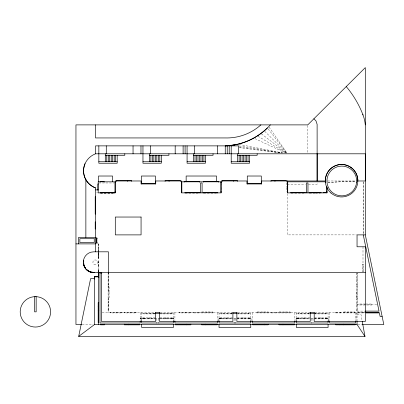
<?xml version="1.0" encoding="UTF-8"?>
<svg xmlns="http://www.w3.org/2000/svg" width="404" height="404" viewBox="0 0 404 404"><rect width="100%" height="100%" fill="white"/><g stroke="black" fill="none" stroke-linecap="round" stroke-linejoin="round"><path stroke-width="0.3" stroke-dasharray="2.02 1.52" d="M287.396 193.612L287.396 234.886L356.419 234.886M327.967 182.35L355.863 181.063M327.967 182.416L355.863 181.128M327.684 180.977L355.919 180.977M98.798 182.962L114.069 182.962M287.396 184.229L305.368 184.229M308.464 184.229L317.14 184.229L317.14 182.603M96.601 192.875L97.657 192.875M100.586 193.506L107.01 193.506M107.812 193.506L113.438 193.506M100.571 193.536L106.999 193.536M107.802 193.536L113.423 193.536M185.305 193.536L191.728 193.536M192.531 193.536L198.157 193.536M203.727 193.536L210.156 193.536M210.959 193.536L216.579 193.536M291.183 193.536L297.612 193.536M298.415 193.536L304.035 193.536M309.54 193.536L314.827 193.536M315.489 193.536L320.114 193.536M97.329 243.809L98.515 243.809L98.515 271.872M98.192 244.991L98.844 244.991M98.192 249.238L98.844 249.238M98.369 250.753L98.743 250.753M98.369 258.015L98.743 258.015M98.192 262.176L98.844 262.176M362.671 264.549L363.322 264.549M98.192 266.423L98.844 266.423M98.369 269.726L98.743 269.726M98.51 271.634L98.621 269.726L98.571 271.634M363.322 271.634L362.671 271.634L362.671 264.155L363.322 264.155L363.322 272.028M108.105 273.74L108.757 273.74M356.722 273.74L357.373 273.74M108.434 279.134L108.757 279.134M356.722 279.134L357.045 279.134M108.434 279.462L108.757 279.462M356.722 279.462L357.045 279.462M108.105 284.855L108.757 284.855M356.722 284.855L357.373 284.855M108.434 285.906L108.105 285.906L108.105 298.137L108.434 298.137M357.045 285.906L357.373 285.906L357.373 298.137L357.045 298.137M108.105 286.244L108.767 286.244L108.767 292.36L109.095 292.36L109.095 297.793L108.105 297.793M357.373 286.244L356.389 286.244L356.712 297.793L357.373 297.793M108.767 286.926L109.095 286.926L109.095 291.683L108.767 291.683M356.712 292.36L356.389 292.36L356.389 297.117L356.712 297.117M356.722 299.111L357.373 299.111M108.105 299.248L108.757 299.248M365.292 304.01L359.358 304.01L359.358 304.995M365.62 304.01L371.549 304.01L371.549 304.995M356.722 304.505L357.045 304.505M108.434 304.646L108.757 304.646M357.045 304.672L377.684 304.672M356.722 304.833L357.045 304.833M108.434 304.969L108.757 304.969M356.722 310.227L357.373 310.227M108.105 310.363L108.757 310.363M357.045 311.115L364.58 311.115M201.485 312.277L212.772 312.277M257.005 312.277L268.291 312.277M278.816 312.277L290.102 312.277M343.471 312.277L354.757 312.277M102.121 312.6L155.57 312.6M160.166 312.6L232.28 312.6M237.688 312.6L310.237 312.6M314.832 312.6L365.302 312.6M356.722 313.236L357.045 313.236M141.693 313.595L154.757 313.595M160.353 313.595L173.417 313.595M219.024 313.595L232.088 313.595M237.688 313.595L250.753 313.595M296.359 313.595L309.424 313.595M315.019 313.595L328.083 313.595M357.045 314.585L361.014 314.585L362.115 320.645M155.267 317.887L142.688 317.887L142.688 318.877M159.843 317.887L172.377 317.887L172.377 318.877M232.598 317.887L220.023 317.887L220.023 318.877M237.178 317.887L249.712 317.887L249.712 318.877M309.863 317.887L297.359 317.887L297.359 318.877M314.509 317.887L327.048 317.887L327.048 318.877M143.981 318.226L155.267 318.226M159.843 318.226L171.129 318.226M173.417 318.226L171.437 318.226L171.437 318.877M219.024 318.226L221.008 318.226L221.008 318.877M221.311 318.226L232.598 318.226M237.178 318.226L248.465 318.226M250.753 318.226L248.768 318.226L248.768 318.877M296.359 318.226L298.339 318.226L298.339 318.877M298.647 318.226L309.307 318.226M314.509 318.226L325.796 318.226M328.083 318.226L326.104 318.226L326.104 318.877M140.37 318.549L173.745 318.549L173.745 320.928M155.57 318.877L140.37 318.877L140.37 318.226L143.673 318.226L143.673 318.877M159.54 318.877L173.745 318.877M218.7 318.877L232.906 318.877M236.87 318.877L251.076 318.877M296.031 318.877L310.237 318.877M314.206 318.877L328.412 318.877M82.153 324.498L92.986 324.498M357.934 324.498L362.353 324.498M239.259 147.662L281.144 153.005M239.254 146.975L281.841 153.015M239.274 145.935L282.462 152.995M239.138 144.42L283.068 152.959M254.894 138.597L285.684 153.005M257.949 136.209L286.325 153.167M261.423 133.855L286.396 153.035M264.706 131.265L286.507 152.919M268.185 128.952L286.628 152.808M269.099 127.083L286.694 152.778M371.882 304.672L371.882 304.995L359.03 304.995L359.03 304.672M363.519 312.277L363.519 312.928M362.994 246.783L362.994 272.028M358.343 312.277L358.343 312.928M357.045 273.311L357.045 320.781M356.722 312.6L356.722 320.544M355.56 312.6L355.56 320.564M355.066 312.6L355.066 312.928L343.168 312.928L343.168 312.6M354.757 312.928L354.757 311.939L349.268 311.939L349.268 312.267M348.965 312.267L348.965 311.939L343.471 311.939L343.471 312.928M340.794 312.277L340.794 312.928M335.628 312.277L335.628 312.928M329.573 312.6L329.573 320.564M328.412 320.928L328.412 318.549L296.031 318.549L296.031 320.928M328.083 312.6L328.083 320.928M327.891 318.226L327.891 318.877M327.386 318.549L327.386 318.877M326.296 318.226L326.296 318.877M325.796 317.887L325.796 318.877M325.553 313.267L325.553 313.918M320.963 317.887L320.963 318.216M320.625 317.887L320.625 318.216M320.306 317.887L320.306 318.216M319.998 317.887L319.998 318.216M315.731 313.267L315.731 313.918M312.964 318.549L312.964 322.185M311.479 318.549L311.479 323.397M308.696 313.267L308.696 313.918M307.757 125.513L307.757 153.177M304.444 317.887L304.444 318.216M304.136 317.887L304.136 318.216M303.778 317.887L303.778 318.216M303.439 317.887L303.439 318.216M298.874 313.267L298.874 313.918M298.647 317.887L298.647 318.877M298.147 318.226L298.147 318.877M297.021 318.549L297.021 318.877M296.551 318.226L296.551 318.877M296.359 312.6L296.359 320.928M294.87 312.6L294.87 320.564M290.41 312.6L290.41 312.928L278.513 312.928L278.513 312.6M290.102 312.928L290.102 311.939L284.613 311.939L284.613 312.267M286.734 182.724L286.734 187.062M286.734 187.607L286.734 191.4M284.31 312.267L284.31 311.939L278.816 311.939L278.816 312.928M276.139 312.277L276.139 312.928M270.973 312.277L270.973 312.928M268.599 312.6L268.599 312.928L256.702 312.928L256.702 312.6M268.291 312.928L268.291 311.939L262.802 311.939L262.802 312.267M262.494 312.267L262.494 311.939L257.005 311.939L257.005 312.928M252.237 312.6L252.237 320.564M251.076 320.928L251.076 318.549L218.7 318.549L218.7 320.928M250.753 312.6L250.753 320.928M250.556 318.226L250.556 318.877M250.051 318.549L250.051 318.877M248.965 318.226L248.965 318.877M248.465 317.887L248.465 318.877M248.228 313.267L248.228 313.918M243.632 317.887L243.632 318.216M243.294 317.887L243.294 318.216M242.971 317.887L242.971 318.216M242.668 317.887L242.668 318.216M238.405 313.267L238.405 313.918M235.633 318.549L235.633 323.397M234.143 318.549L234.143 323.397M231.371 313.267L231.371 313.918M227.109 317.887L227.109 318.216M226.806 317.887L226.806 318.216M226.447 317.887L226.447 318.216M226.109 317.887L226.109 318.216M221.831 183.27L221.831 187.062M221.831 187.607L221.831 191.94M221.549 313.267L221.549 313.918M221.311 317.887L221.311 318.877M220.811 318.226L220.811 318.877M219.685 318.549L219.685 318.877M219.221 318.226L219.221 318.877M219.024 312.6L219.024 320.928M217.539 312.6L217.539 320.564M213.075 312.6L213.075 312.928L201.177 312.928L201.177 312.6M212.772 312.928L212.772 311.939L207.282 311.939L207.282 312.267M206.974 312.267L206.974 311.939L201.485 311.939L201.485 312.928M198.803 312.277L198.803 312.928M193.637 312.277L193.637 312.928M190.875 312.277L190.875 312.928M185.476 312.277L185.476 312.6M185.153 312.277L185.153 312.6M179.755 312.277L179.755 312.928M174.907 312.6L174.907 320.564M173.417 312.6L173.417 320.928M173.225 318.226L173.225 318.877M172.715 318.549L172.715 318.877M171.629 318.226L171.629 318.877M171.129 317.887L171.129 318.877M170.892 313.267L170.892 313.918M166.297 317.887L166.297 318.216M165.958 317.887L165.958 318.216M165.64 317.887L165.64 318.216M165.332 317.887L165.332 318.216M161.07 313.267L161.07 313.918M158.297 318.549L158.297 323.397M156.813 318.549L156.813 323.397M154.04 313.267L154.04 313.918M149.773 317.887L149.773 318.216M149.47 317.887L149.47 318.216M149.111 317.887L149.111 318.216M148.773 317.887L148.773 318.216M144.213 313.267L144.213 313.918M143.981 317.887L143.981 318.877M143.349 318.226L143.349 318.877M142.354 318.549L142.354 318.877M141.693 312.6L141.693 320.928M141.365 318.549L141.365 320.928M140.693 318.226L140.693 318.877M140.203 312.6L140.203 320.564M135.805 312.277L135.805 312.928M130.406 312.277L130.406 312.6M130.083 312.277L130.083 312.6M124.684 312.277L124.684 312.928M121.922 312.277L121.922 312.928M116.529 312.277L116.529 312.6M116.201 312.277L116.201 312.6M110.807 312.277L110.807 312.928M108.434 272.685L108.434 312.6M98.743 271.872L98.743 269.387L98.369 269.387L98.369 271.872M363.317 181.603L363.317 234.259L363.317 181.603M98.844 244.471L98.192 244.471L98.192 249.758L98.844 249.758L98.844 244.471M98.743 250.419L98.369 250.419L98.369 258.353L98.743 258.353L98.743 250.419M98.844 261.656L98.192 261.656L98.192 266.943L98.844 266.943L98.844 261.656M108.757 273.346L108.105 273.346L108.105 285.244L108.757 285.244L108.757 273.346M357.373 273.346L356.722 273.346L356.722 285.244L357.373 285.244L357.373 273.346M357.373 298.723L356.722 298.723L356.722 310.62L357.373 310.62L357.373 298.723M108.757 298.859L108.105 298.859L108.105 310.757L108.757 310.757L108.757 298.859M122.311 312.277L110.413 312.277L110.413 312.928L122.311 312.928L122.311 312.277M136.193 312.277L124.296 312.277L124.296 312.928L136.193 312.928L136.193 312.277M191.264 312.277L179.366 312.277L179.366 312.928L191.264 312.928L191.264 312.277M199.197 312.277L193.248 312.277L193.248 312.928L199.197 312.928L199.197 312.277M276.528 312.277L270.579 312.277L270.579 312.928L276.528 312.928L276.528 312.277M341.183 312.277L335.234 312.277L335.234 312.928L341.183 312.928L341.183 312.277M364.15 312.277L357.707 312.277L357.707 312.928L364.15 312.928L364.15 312.277M154.581 313.267L143.673 313.267L143.673 313.918L154.581 313.918L154.581 313.267M171.437 313.267L160.529 313.267L160.529 313.918L171.437 313.918L171.437 313.267M231.911 313.267L221.008 313.267L221.008 313.918L231.911 313.918L231.911 313.267M248.768 313.267L237.86 313.267L237.86 313.918L248.768 313.918L248.768 313.267M309.242 313.267L298.334 313.267L298.334 313.918L309.242 313.918L309.242 313.267M326.094 313.267L315.191 313.267L315.191 313.918L326.094 313.918L326.094 313.267M98.621 258.015L98.621 251.359L98.571 258.015M94.056 264.256A2.313 2.313 0 0 0 97.526 262.252A2.313 2.313 0 0 0 94.056 260.247A2.313 2.313 0 0 0 94.056 264.256"/><path stroke-width="0.61" d="M317.14 153.803L317.14 180.977L317.115 124.286L315.973 120.907L313.893 118.776M357.722 181.042L357.808 179.477M365.302 272.685L93.854 272.685L91.026 272.316L91.072 271.993M91.365 272.362L91.41 272.038M362.226 321.251L364.979 336.396L78.689 336.396L90.617 278.558L94.551 278.558M88.643 270.973L88.516 271.276L91.026 272.316L91.153 272.013M95.541 251.818L95.541 187.916C90.9 186.173 87.077 182.588 85.042 178.063A18.281 18.2 0 0 1 85.042 163.66C87.077 159.136 90.9 155.55 95.541 153.803L365.302 153.803L365.302 180.977L357.08 180.977M86.557 269.362L86.36 269.62L88.516 271.276L88.713 271.018M86.618 269.816L86.815 269.559L88.456 270.816L88.259 271.074M225.25 153.803L225.25 145.874L229.502 145.591L237.9 144.183A63.468 63.433 90 0 0 253.752 138.067C259.964 134.618 265.6 130.149 270.372 124.887M84.961 267.261L84.704 267.463L86.36 269.62L86.618 269.423M84.901 267.721L85.158 267.519L85.789 268.342M78.689 336.396L94.551 324.498L357.045 324.498L364.979 336.396M85.002 267.337L84.704 267.463L83.663 264.948L83.961 264.822L83.653 264.862M83.461 263.423L83.785 263.378M83.482 263.58L83.805 263.539L83.689 262.651M83.567 264.236L83.891 264.191M83.578 264.322L83.901 264.277M108.434 272.685L108.434 251.818L93.854 251.818L91.026 252.187A10.418 10.418 0 0 0 83.663 259.555L83.305 262.252L83.663 264.948L83.987 264.908M105.282 155.293L124.801 155.293L124.801 153.803M149.404 155.293L168.923 155.293L168.923 153.803M193.526 155.293L213.039 155.293L213.039 153.803M237.643 155.293L257.161 155.293L257.161 153.803M98.839 161.736L117.18 161.736M142.96 161.736L161.302 161.736M187.077 161.736L205.419 161.736M231.199 161.736L249.541 161.736M325.876 180.977L261.62 180.977L261.62 183.951L246.95 183.951L246.95 180.977L221.17 180.977L221.17 192.875L181.512 192.875L181.512 180.977L155.737 180.977L155.737 183.951L141.067 183.951L141.067 180.977L115.292 180.977L115.292 192.875L98.187 192.875L98.187 181.815L115.292 181.815M181.512 181.815L221.17 181.815M287.396 181.815L325.164 181.815M115.292 182.457L114.963 182.457L114.963 192.213L115.292 192.213M181.512 182.457L181.84 182.457L181.84 192.213L181.512 192.213M221.17 182.457L220.847 182.457L220.847 192.213L221.17 192.213M287.396 182.457L287.724 182.457L287.724 192.213L287.396 192.213M114.963 182.724L115.292 182.724M181.512 182.724L181.84 182.724M220.847 182.724L221.17 182.724M287.396 182.724L287.724 182.724M247.253 183.578L247.526 183.578M141.4 183.628L155.404 183.628M247.278 183.628L261.287 183.628M247.253 183.729L247.526 183.729M98.51 183.951L97.864 183.951L97.864 190.163M95.541 189.9L98.187 189.9M114.963 191.94L115.292 191.94M181.512 191.94L181.84 191.94M220.847 191.94L221.17 191.94M287.396 191.94L287.724 191.94M326.73 191.94L327.053 191.94M327.053 192.213L326.73 192.213L326.73 186.724M95.541 196.839L95.218 196.839L95.218 214.024L95.541 214.024M95.218 200.808L95.541 200.808M95.541 221.998L95.218 221.998L95.218 228.937L95.541 228.937M362.353 324.498L383.8 324.498L365.302 234.886L357.045 234.886L357.045 246.783L365.302 246.783L365.302 321.478L314.206 321.478L314.206 312.6M95.541 237.411L78.553 237.411L78.553 243.885M95.541 237.86L96.864 237.86L96.864 243.147L95.541 243.147M97.192 238.522L96.541 238.522L96.541 242.486L97.192 242.486M75.952 243.885L95.541 243.885M98.515 273.048L98.844 273.048M100.005 273.013L101.823 273.013M94.551 276.578L98.515 276.578M94.551 276.866L97.859 276.866L97.859 276.291L94.304 276.331L94.304 279.144M98.515 277.28L98.844 277.28M98.515 277.644L98.844 277.644M98.844 302.687L98.192 302.687L98.192 322.513L98.844 322.513M98.192 306.651L98.515 306.651M98.192 310.62L98.844 310.62M365.206 311.115L379.013 311.115L363.277 234.886M155.378 312.6L159.732 312.6M232.709 312.6L237.067 312.6M310.045 312.6L314.398 312.6M365.09 312.6L379.321 312.6L380.124 316.484L382.144 316.484M155.378 313.595L159.732 313.595M232.709 313.595L237.067 313.595M310.045 313.595L314.398 313.595M81.628 324.498L75.952 324.498L75.952 124.887L307.757 124.887L365.302 67.604L365.302 234.886M83.482 260.923L83.805 260.969M83.461 261.085L83.785 261.125M91.637 272.069L92.768 272.215M233.724 145.026L234.956 145.228M89.42 271.296L90.855 271.892M84.088 265.125L84.683 266.559M362.999 114.938L361.762 111.868A99.111 99.111 0 0 0 346.248 86.567M325.371 181.916L325.488 182.467M378.659 312.6L378.659 312.928L366.135 312.928L366.135 312.6M357.045 321.367L357.045 324.498M355.56 321.175L355.56 323.013L329.573 323.013L329.573 321.175M355.066 324.175L355.066 324.826L335.729 324.826L335.729 324.175M343.663 324.175L343.663 324.826M339.698 324.498L339.698 324.826M328.083 321.13L328.083 323.013L296.359 323.013L296.359 321.13M328.083 324.498L328.083 327.472L296.359 327.472L296.359 324.498M327.053 187.239L327.053 192.875L287.396 192.875L287.396 180.977M326.392 192.875L326.392 192.551L323.089 192.551L323.089 192.875M321.104 192.875L321.104 192.551L309.206 192.551L309.206 192.875M320.776 192.551L320.776 192.875M310.237 312.6L310.237 321.478L236.87 321.478L236.87 312.6M309.54 192.551L309.54 192.875M307.969 192.875L307.969 182.962L306.479 182.962L306.479 192.875M305.242 192.875L305.242 192.551L290.784 192.551L290.784 192.875M304.843 192.551L304.843 192.875M294.87 321.175L294.87 323.013L252.237 323.013L252.237 321.175M294.42 324.175L294.42 324.826L279.007 324.826L279.007 324.175M291.183 192.551L291.183 192.875M286.406 181.305L286.406 180.654L270.993 180.654L270.993 181.305M282.972 324.175L282.972 324.826M274.957 180.654L274.957 181.305M268.145 324.175L268.145 324.826L252.732 324.826L252.732 324.175M264.181 324.175L264.181 324.826M261.287 183.951L261.287 176.018L247.278 176.018L247.278 183.951M250.753 321.13L250.753 323.013L219.024 323.013L219.024 321.13M250.753 324.498L250.753 327.472L219.024 327.472L219.024 324.498M249.541 155.293L249.541 163.231L231.199 163.231L231.199 145.874M248.056 155.293L248.056 161.736M246.566 155.293L246.566 161.736M245.082 155.293L245.082 161.736M243.592 155.293L243.592 161.736M242.107 155.293L242.107 161.736M240.617 155.293L240.617 161.736M239.133 155.293L239.133 161.736M238.633 153.803L238.633 145.874L95.541 145.874L95.541 153.803M237.643 153.803L237.643 161.736M237.577 181.305L237.577 180.654L222.165 180.654L222.165 181.305M233.613 180.654L233.613 181.305M232.906 312.6L232.906 321.478L159.54 321.478L159.54 312.6M229.214 145.874L229.214 153.803M227.235 145.874L227.235 153.803M218.529 182.138L218.529 181.487L203.328 181.487L203.328 182.138M217.786 192.875L217.786 192.551L203.328 192.551L203.328 192.875M217.539 321.175L217.539 323.013L174.907 323.013L174.907 321.175M217.382 192.551L217.382 192.875M217.322 145.874L217.322 153.803M217.089 324.175L217.089 324.826L201.672 324.826L201.672 324.175M216.544 181.815L216.544 176.018L186.143 176.018L186.143 181.815M205.641 324.175L205.641 324.826M205.419 155.293L205.419 163.231L187.077 163.231L187.077 145.874M203.934 155.293L203.934 161.736M203.727 192.551L203.727 192.875M202.444 155.293L202.444 161.736M202.086 192.875L202.086 182.962L200.601 182.962L200.601 192.875M200.96 155.293L200.96 161.736M199.475 155.293L199.475 161.736M199.359 182.138L199.359 181.487L184.158 181.487L184.158 182.138M199.359 192.875L199.359 192.551L184.901 192.551L184.901 192.875M198.96 192.551L198.96 192.875M197.985 155.293L197.985 161.736M196.501 155.293L196.501 161.736M195.011 155.293L195.011 161.736M194.516 145.874L194.516 153.803M193.526 153.803L193.526 161.736M190.814 324.175L190.814 324.826L175.402 324.826L175.402 324.175M186.85 324.175L186.85 324.826M185.305 192.551L185.305 192.875M185.098 145.874L185.098 153.803M183.113 145.874L183.113 153.803M180.522 181.305L180.522 180.654L165.11 180.654L165.11 181.305M175.184 145.874L175.184 153.803M173.417 321.13L173.417 323.013L141.693 323.013L141.693 321.13M173.417 324.498L173.417 327.472L141.693 327.472L141.693 324.498M169.074 180.654L169.074 181.305M161.302 155.293L161.302 163.231L142.96 163.231L142.96 145.874M159.812 155.293L159.812 161.736M158.328 155.293L158.328 161.736M156.838 155.293L156.838 161.736M155.57 312.6L155.57 321.478L101.49 321.478L101.49 272.685M155.353 155.293L155.353 161.736M155.404 183.951L155.404 176.018L141.4 176.018L141.4 183.951M153.863 155.293L153.863 161.736M152.379 155.293L152.379 161.736M150.889 155.293L150.889 161.736M150.394 145.874L150.394 153.803M149.404 153.803L149.404 161.736M140.976 145.874L140.976 153.803M140.203 321.175L140.203 323.013L100.005 323.013L100.005 272.362M139.708 324.175L139.708 324.826L124.296 324.826L124.296 324.175M133.047 145.874L133.047 153.803M131.694 181.305L131.694 180.654L116.281 180.654L116.281 181.305M128.26 324.175L128.26 324.826M127.73 180.654L127.73 181.305M117.18 155.293L117.18 163.231L98.839 163.231L98.839 145.874M115.695 155.293L115.695 161.736M114.63 192.875L114.63 192.551L100.172 192.551L100.172 192.875M114.206 155.293L114.206 161.736M114.226 192.551L114.226 192.875M112.721 155.293L112.721 161.736M112.524 181.815L112.524 176.018L98.515 176.018L98.515 181.815M111.231 155.293L111.231 161.736M109.747 155.293L109.747 161.736M108.257 155.293L108.257 161.736M106.772 155.293L106.772 161.736M106.277 145.874L106.277 153.803M105.282 153.803L105.282 161.736M104.464 324.175L104.464 324.826L100.5 324.826L100.5 324.175M104.136 182.138L104.136 181.487L100.172 181.487L100.172 182.138M100.571 192.551L100.571 192.875M98.743 272.493L98.743 276.22L98.369 276.22L98.369 272.493M98.515 272.362L98.515 324.498M98.177 272.362L98.177 272.685M95.541 124.887L95.541 137.941L225.25 137.941A51.197 51.172 88.2 0 0 260.878 124.887M94.551 276.291L94.551 324.498M94.198 272.362L94.198 272.685M85.865 179.538L85.865 237.411M36.158 296.693L36.158 311.843L34.638 311.843L34.638 296.693M91.026 272.316A10.418 10.418 0 0 1 83.663 264.948M325.371 181.987A16.266 16.266 0 0 1 340.37 164.544A16.266 16.266 0 0 1 357.808 179.543M95.541 187.916A18.124 18.124 0 0 1 85.042 163.66M362.767 114.372A37.027 37.027 0 0 1 365.302 124.887M267.418 127.957A63.413 63.413 0 0 1 225.25 145.874M93.9 272.367L93.854 272.685L93.854 272.362M35.401 296.642L33.416 296.773A15.201 15.201 0 0 0 22.579 320.008A15.201 15.201 0 0 0 48.217 320.008A15.201 15.201 0 0 0 37.385 296.773L35.401 296.642M141.067 217.039L115.292 217.039L115.292 234.886L141.067 234.886L141.067 217.039M94.243 238.708L79.856 238.708L79.856 242.587L94.243 242.587L94.243 238.708M356.57 182.724L356.52 178.841A14.872 14.872 0 0 0 327.033 179.23L327.083 183.113A14.872 14.872 0 0 0 356.57 182.724M330.987 193.026A16.266 16.266 0 0 0 357.57 183.714A16.266 16.266 0 0 0 336.214 165.347A16.266 16.266 0 0 0 330.987 193.026"/></g></svg>
